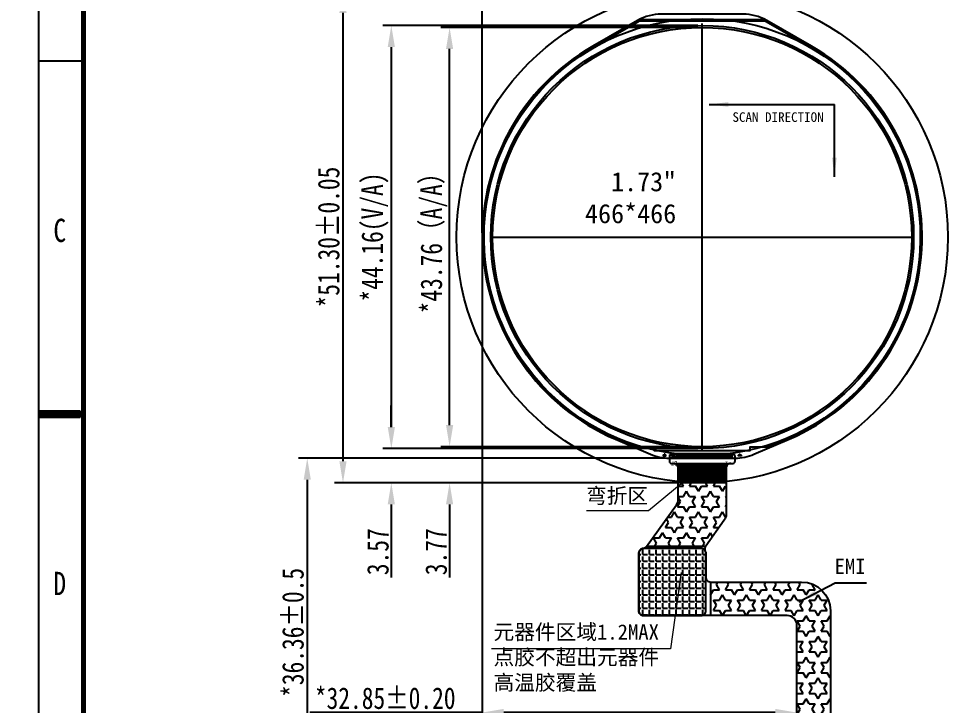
# Model space of a CAD drawing. Header units: inches. Extents: x 1065 to 1380, y -746 to -387.
# Drawn here: x 1064.7 to 1162, y -663.8 to -592.2 of the extents above; entities that cross this region are included whole.
import ezdxf

# ---------------------------------------------------------------- set-up
doc = ezdxf.new("R2010")
doc.units = ezdxf.units.IN
doc.header["$LTSCALE"] = 0.909449
doc.header["$MEASUREMENT"] = 0
doc.header["$PDMODE"] = 3
doc.header["$PDSIZE"] = 0.3125
doc.layers.get('0').update_dxf_attribs({"linetype": 'CONTINUOUS'})
doc.layers.get('Defpoints').update_dxf_attribs({"linetype": 'CONTINUOUS'})
for name, color, linetype in [('DIM（标注）', 3, 'CONTINUOUS'), ('DST', 253, 'CONTINUOUS'), ('LCD-FPC', 42, 'CONTINUOUS')]:
    doc.layers.add(name, color=color, linetype=linetype)
doc.styles.add('CCN-1', font='', dxfattribs={"width": 0.85})
doc.styles.get("Standard").update_dxf_attribs({"font": 'txt', "width": 0.8})
doc.styles.add('宋', font='', dxfattribs={"height": 2})
doc.styles.add('宋体', font='', dxfattribs={"width": 0.8})
doc.styles.get('CCN-1').set_extended_font_data('SimSun')
doc.styles.get('宋').set_extended_font_data('SimSun')
doc.styles.get('宋体').set_extended_font_data('SimSun')
doc.dimstyles.new('DIM-CCN', dxfattribs={"dimscale": 0.9, "dimtxt": 1.7, "dimasz": 1.8, "dimexe": 1.5, "dimexo": 0.5, "dimgap": 0.3, "dimtad": 1, "dimzin": 0, "dimdsep": 46, "dimtxsty": 'CCN-1', "dimblk": 'OPEN30', "dimcen": 0.05, "dimclrd": 256, "dimclre": 256, "dimclrt": 256, "dimadec": 0, "dimazin": 0, "dimtfac": 1, "dimtofl": 0, "dimtmove": 0, "dimatfit": 3, "dimldrblk": 'OPEN30', "dimfxl": 1, "dimtolj": 1, "dimtzin": 0, "dimlwd": -1, "dimlwe": -1, "dimarcsym": 0})
doc.dimstyles.new('STANDARD$7', dxfattribs={"dimtxt": 1.5, "dimasz": 0.3, "dimexe": 0.25, "dimexo": 0.25, "dimgap": 0.25, "dimtad": 0, "dimzin": 0, "dimdsep": 46, "dimtxsty": 'Standard', "dimcen": 0.5, "dimclrd": 256, "dimclre": 5, "dimclrt": 256, "dimazin": 0, "dimtfac": 1, "dimtmove": 0, "dimatfit": 1, "dimfxl": 1, "dimtolj": 1, "dimtzin": 0, "dimlwd": -1, "dimarcsym": 0})

# ---------------------------------------------------------------- blocks, each defined once
blk = doc.blocks.new('*D182')
at = {"layer": 'Defpoints', "color": 0, "transparency": 16777216}
for p in [(1109.72, -593.071), (1136.094, -593.071), (1136.093, -636.829)]:
    blk.add_point(p, dxfattribs=at)
at = {"layer": 'DIM（标注）', "transparency": 16777216}
for p, q in [((1135.644, -593.071), (1108.82, -593.071)), ((1109.72, -634.579), (1109.72, -595.321)), ((1135.643, -636.829), (1108.82, -636.829))]:
    blk.add_line(p, q, dxfattribs=at)
for points in [[(1109.345, -595.321), (1110.095, -595.321), (1109.72, -593.071)], [(1109.345, -634.579), (1110.095, -634.579), (1109.72, -636.829)]]:
    blk.add_solid(points, dxfattribs=at)
at = {"layer": 'DIM（标注）', "transparency": 16777216, "insert": (1108.08, -614.95), "char_height": 2.25, "attachment_point": 5, "rotation": 90, "style": '宋体'}
blk.add_mtext('\\A1;*43.76（A/A）', dxfattribs=at)
blk = doc.blocks.new('_Open30')
at = {"color": 0, "linetype": 'ByBlock', "lineweight": -2}
for p, q in [((-1, 0.268), (0, 0)), ((0, 0), (-1, -0.268)), ((0, 0), (-1, 0))]:
    blk.add_line(p, q, dxfattribs=at)
blk = doc.blocks.new('*D183')
at = {"layer": 'Defpoints', "color": 0, "transparency": 16777216}
for p in [(1132.663, -638.029), (1094.857, -674.393), (1146.08, -674.393)]:
    blk.add_point(p, dxfattribs=at)
at = {"layer": 'DIM（标注）', "transparency": 16777216}
for p, q in [((1132.213, -638.029), (1093.957, -638.029)), ((1094.857, -640.279), (1094.857, -672.143)), ((1145.63, -674.393), (1093.957, -674.393))]:
    blk.add_line(p, q, dxfattribs=at)
for points in [[(1094.482, -640.279), (1095.232, -640.279), (1094.857, -638.029)], [(1094.482, -672.143), (1095.232, -672.143), (1094.857, -674.393)]]:
    blk.add_solid(points, dxfattribs=at)
at = {"layer": 'DIM（标注）', "transparency": 16777216, "insert": (1093.374, -656.211), "char_height": 2.25, "attachment_point": 5, "rotation": 90, "style": '宋体'}
blk.add_mtext('\\A1;*36.36%%P0.5', dxfattribs=at)
blk = doc.blocks.new('*D185')
at = {"layer": 'Defpoints', "color": 0, "transparency": 16777216}
for p in [(1136.094, -637.029), (1103.636, -640.6), (1136.094, -640.6)]:
    blk.add_point(p, dxfattribs=at)
at = {"layer": 'DIM（标注）', "transparency": 16777216}
for p, q in [((1103.636, -634.779), (1103.636, -632.529)), ((1135.644, -637.029), (1102.736, -637.029)), ((1135.644, -640.6), (1102.736, -640.6)), ((1103.636, -642.85), (1103.636, -650.487))]:
    blk.add_line(p, q, dxfattribs=at)
for points in [[(1103.261, -634.779), (1104.011, -634.779), (1103.636, -637.029)], [(1103.261, -642.85), (1104.011, -642.85), (1103.636, -640.6)]]:
    blk.add_solid(points, dxfattribs=at)
at = {"layer": 'DIM（标注）', "transparency": 16777216, "insert": (1102.241, -647.793), "char_height": 2.25, "attachment_point": 5, "rotation": 90, "style": '宋体'}
blk.add_mtext('\\A1;3.57', dxfattribs=at)
blk = doc.blocks.new('*D186')
at = {"layer": 'Defpoints', "color": 0, "transparency": 16777216}
for p in [(1136.094, -636.829), (1109.72, -640.6), (1136.094, -640.6)]:
    blk.add_point(p, dxfattribs=at)
at = {"layer": 'DIM（标注）', "transparency": 16777216}
for p, q in [((1109.72, -634.579), (1109.72, -632.329)), ((1135.644, -636.829), (1108.82, -636.829)), ((1135.644, -640.6), (1108.82, -640.6)), ((1109.72, -642.85), (1109.72, -650.487))]:
    blk.add_line(p, q, dxfattribs=at)
for points in [[(1109.345, -634.579), (1110.095, -634.579), (1109.72, -636.829)], [(1109.345, -642.85), (1110.095, -642.85), (1109.72, -640.6)]]:
    blk.add_solid(points, dxfattribs=at)
at = {"layer": 'DIM（标注）', "transparency": 16777216, "insert": (1108.325, -647.793), "char_height": 2.25, "attachment_point": 5, "rotation": 90, "style": '宋体'}
blk.add_mtext('\\A1;3.77', dxfattribs=at)
blk = doc.blocks.new('*D187')
at = {"layer": 'Defpoints', "color": 0, "transparency": 16777216}
for p in [(1113.33, -566.913), (1113.33, -582.286), (1113.13, -614.95)]:
    blk.add_point(p, dxfattribs=at)
at = {"layer": 'DIM（标注）', "transparency": 16777216}
for p, q in [((1113.33, -567.363), (1113.33, -583.186)), ((1113.13, -614.5), (1113.13, -581.386)), ((1110.88, -582.286), (1094.152, -582.286)), ((1115.58, -582.286), (1117.83, -582.286))]:
    blk.add_line(p, q, dxfattribs=at)
for points in [[(1110.88, -581.911), (1110.88, -582.661), (1113.13, -582.286)], [(1115.58, -581.911), (1115.58, -582.661), (1113.33, -582.286)]]:
    blk.add_solid(points, dxfattribs=at)
at = {"layer": 'DIM（标注）', "transparency": 16777216, "insert": (1101.391, -580.803), "char_height": 2.25, "attachment_point": 5, "style": '宋体'}
blk.add_mtext('\\A1;*0.20±0.20', dxfattribs=at)
blk = doc.blocks.new('*D188')
at = {"layer": 'Defpoints', "color": 0, "transparency": 16777216}
for p in [(1113.13, -614.95), (1145.98, -664.575), (1145.98, -674.293)]:
    blk.add_point(p, dxfattribs=at)
at = {"layer": 'DIM（标注）', "transparency": 16777216}
for p, q in [((1113.13, -615.4), (1113.13, -665.475)), ((1145.98, -673.843), (1145.98, -663.675)), ((1113.13, -664.575), (1095.115, -664.575)), ((1143.73, -664.575), (1115.38, -664.575))]:
    blk.add_line(p, q, dxfattribs=at)
for points in [[(1115.38, -664.2), (1115.38, -664.95), (1113.13, -664.575)], [(1143.73, -664.2), (1143.73, -664.95), (1145.98, -664.575)]]:
    blk.add_solid(points, dxfattribs=at)
at = {"layer": 'DIM（标注）', "transparency": 16777216, "insert": (1102.997, -663.092), "char_height": 2.25, "attachment_point": 5, "style": '宋体'}
blk.add_mtext('\\A1;*32.85±0.20', dxfattribs=at)
blk = doc.blocks.new('*X170')
at = {"linetype": 'Continuous'}
blk.add_hatch(color=4, dxfattribs=at).paths.add_polyline_path([(-13.068, 0), (-11.068, 0.25), (-11.068, -0.25)], flags=0)
at = {"color": 4, "linetype": 'Continuous'}
blk.add_line((-13.068, 0), (0, 0), dxfattribs=at)
blk.add_line((0, 0), (0, 0))
blk = doc.blocks.new('*X171')
at = {"linetype": 'Continuous'}
blk.add_hatch(color=4, dxfattribs=at).paths.add_polyline_path([(0, -7.543), (-0.25, -5.543), (0.25, -5.543)], flags=0)
at = {"color": 4, "linetype": 'Continuous'}
blk.add_line((0, -7.543), (0, 0), dxfattribs=at)
blk.add_line((0, 0), (0, 0))
blk = doc.blocks.new('SDFD')
at = {"color": 4, "ltscale": 0.1}
for radius in [25.65, 22.079]:
    blk.add_circle((972.645, -665.16), radius, dxfattribs=at)
blk = doc.blocks.new('*D198')
at = {"layer": 'Defpoints', "color": 0, "transparency": 16777216}
for p in [(1136.094, -592.871), (1103.636, -637.029), (1136.094, -637.029)]:
    blk.add_point(p, dxfattribs=at)
at = {"layer": 'DIM（标注）', "transparency": 16777216}
for p, q in [((1135.644, -592.871), (1102.736, -592.871)), ((1103.636, -595.121), (1103.636, -634.779)), ((1135.644, -637.029), (1102.736, -637.029))]:
    blk.add_line(p, q, dxfattribs=at)
for points in [[(1103.261, -595.121), (1104.011, -595.121), (1103.636, -592.871)], [(1103.261, -634.779), (1104.011, -634.779), (1103.636, -637.029)]]:
    blk.add_solid(points, dxfattribs=at)
at = {"layer": 'DIM（标注）', "transparency": 16777216, "insert": (1101.933, -614.95), "char_height": 2.25, "attachment_point": 5, "rotation": 90, "style": '宋体'}
blk.add_mtext('\\A1;*44.16(V/A)', dxfattribs=at)
blk = doc.blocks.new('*D199')
at = {"layer": 'Defpoints', "color": 0, "transparency": 16777216}
for p in [(1136.094, -589.3), (1098.588, -640.6), (1136.094, -640.6)]:
    blk.add_point(p, dxfattribs=at)
at = {"layer": 'DIM（标注）', "transparency": 16777216}
for p, q in [((1135.644, -589.3), (1097.688, -589.3)), ((1098.588, -591.55), (1098.588, -638.35)), ((1135.644, -640.6), (1097.688, -640.6))]:
    blk.add_line(p, q, dxfattribs=at)
for points in [[(1098.213, -591.55), (1098.963, -591.55), (1098.588, -589.3)], [(1098.213, -638.35), (1098.963, -638.35), (1098.588, -640.6)]]:
    blk.add_solid(points, dxfattribs=at)
at = {"layer": 'DIM（标注）', "transparency": 16777216, "insert": (1097.105, -614.95), "char_height": 2.25, "attachment_point": 5, "rotation": 90, "style": '宋体'}
blk.add_mtext('\\A1;*51.30±0.05', dxfattribs=at)
blk = doc.blocks.new('*X167')
at = {"linetype": 'Continuous'}
blk.add_hatch(color=3, dxfattribs=at).paths.add_polyline_path([(-7.059, -1.968), (-5.397, -0.828), (-5.167, -1.272)], flags=0)
at = {"color": 3, "linetype": 'Continuous'}
for p, q in [((-7.059, -1.968), (-3.249, 0)), ((-3.249, 0), (0, 0))]:
    blk.add_line(p, q, dxfattribs=at)
at = {"color": 7}
blk.add_line((0, 0), (0, 0), dxfattribs=at)

msp = doc.modelspace()

# ---------------------------------------------------------------- hatches: boundary and pattern name
h = msp.add_hatch()
h.set_pattern_fill('ANSI31', color=256, style=0)
h.set_pattern_definition([(45, (428.88547, -5.96042), (-0.088388348, 0.088388348), [])])
h.paths.add_polyline_path([(1138.594, -639.079, -0.414214), (1139.094, -638.579), (1133.094, -638.579, -0.414214), (1133.594, -639.079), (1133.594, -640.579), (1138.594, -640.579)])
h = msp.add_hatch()
h.set_pattern_fill('STARS', color=5, scale=5, style=0)
h.set_pattern_definition([(0, (458.5218, 300.8663), (0, 1.0825318), [0.625, -0.625]), (60, (458.5218, 300.8663), (-0.9375, 0.5412659), [0.625, -0.625]), (120, (458.8343, 301.4076), (-0.9375, -0.5412659), [0.625, -0.625])])
h.paths.add_polyline_path([(1149.479, -653.951, 0.414204), (1146.479, -650.951), (1136.975, -650.951), (1136.975, -654.451), (1144.98, -654.451, -0.414214), (1145.98, -655.451), (1145.98, -670.893), (1149.479, -670.893)])
h.paths.add_polyline_path([(1130.302, -647.207), (1136.461, -647.207), (1138.406, -644.502, 0.157171), (1138.594, -643.918), (1138.594, -640.579), (1133.594, -640.579), (1133.594, -642.307, -0.157171), (1133.406, -642.891)])
at = {"layer": 'LCD-FPC', "ltscale": 0.01}
h = msp.add_hatch(dxfattribs=at)
h.set_pattern_fill('ANGLE', color=256, scale=0.1, angle=360, style=0)
h.set_pattern_definition([(0, (-330.6773, -910.03215), (2e-16, 0.6985), [0.508, -0.1905]), (90, (-330.6773, -910.03215), (-0.6985, 2e-16), [0.508, -0.1905])])
edge = h.paths.add_edge_path()
edge.add_line((1129.975, -654.451), (1135.975, -654.451))
edge.add_arc((1135.975, -653.951), 0.5, 270, 360)
edge.add_line((1136.475, -653.951), (1136.475, -647.951))
edge.add_arc((1135.975, -647.951), 0.5, 0, 90)
edge.add_line((1135.975, -647.451), (1129.975, -647.451))
edge.add_arc((1129.975, -647.951), 0.5, 90, 180)
edge.add_line((1129.475, -647.951), (1129.475, -653.951))
edge.add_arc((1129.975, -653.951), 0.5, 180, 270)

# ---------------------------------------------------------------- linework, layer by layer
for p, q in [((1142.704, -592.271), (1129.485, -592.271)), ((1071.497, -596.588), (1066.827, -596.588)), ((1136.975, -650.951), (1136.975, -654.451))]:
    msp.add_line(p, q)
at = {"color": 1}
for p, q in [((1136.094, -637.229), (1136.094, -592.671)), ((1114.216, -614.95), (1157.973, -614.95))]:
    msp.add_line(p, q, dxfattribs=at)
at = {"color": 2, "linetype": 'Continuous'}
for p, q in [((1132.679, -637.779), (1132.679, -638.379)), ((1139.309, -637.579), (1132.879, -637.579)), ((1139.509, -637.779), (1139.509, -638.379)), ((1132.879, -638.579), (1139.309, -638.579)), ((1133.594, -640.579), (1138.594, -640.579)), ((1133.594, -640.579), (1138.594, -640.579))]:
    msp.add_line(p, q, dxfattribs=at)
at = {"color": 3}
msp.add_line((1139.101, -638.029), (1139.101, -638.029), dxfattribs=at)
msp.add_lwpolyline([(1066.827, -522.892), (1378.151, -522.892), (1378.151, -743.689), (1066.827, -743.689), (1066.827, -522.892)])
at = {"color": 7, "linetype": 'Continuous'}
msp.add_lwpolyline([(1071.497, -740.377, 0.535, 0.535, 0), (1373.481, -740.377, 0.535, 0.535, 0), (1373.481, -526.204, 0.535, 0.535, 0), (1071.497, -526.204, 0.535, 0.535, 0)], format="xyseb", close=True, dxfattribs=at)
at = {"color": 3}
msp.add_lwpolyline([(1145.161, -636.049, 0.618371), (1147.514, -595.026), (1142.834, -592.343, 0.130855), (1140.348, -591.681), (1136.094, -591.681), (1131.841, -591.681, 0.130855), (1129.355, -592.343), (1124.674, -595.026, 0.618371), (1127.028, -636.049), (1130.689, -637.622, 0.101815), (1132.663, -638.029), (1139.526, -638.029, 0.101815), (1141.5, -637.622)], format="xyb", close=True, dxfattribs=at)
at = {"color": 4}
msp.add_lwpolyline([(1129.27, -636.85), (1131.094, -636.85), (1131.094, -637.229), (1141.094, -637.229), (1141.094, -636.85), (1142.918, -636.85), (1145.102, -635.911, 0.618371), (1147.44, -595.156), (1142.759, -592.473, 0.005516), (1142.666, -592.421), (1129.523, -592.421, 0.005516), (1129.429, -592.473), (1124.749, -595.156, 0.618371), (1127.087, -635.911), (1129.27, -636.85)], format="xyb", dxfattribs=at)
msp.add_lwpolyline([(1071.497, -633.436, 0, 4.211, 0), (1069.736, -633.436, 0.842, 0.842, 0), (1066.827, -633.436, 0.842, 0.842, 0)], format="xyseb")
at = {"color": 1}
for points in [[(1132.116, -637.614), (1132.116, -637.699), (1132.012, -637.699), (1132.012, -637.784), (1132.312, -637.784), (1132.312, -637.699), (1132.201, -637.699), (1132.201, -637.614)], [(1140.073, -637.614), (1140.073, -637.699), (1140.177, -637.699), (1140.177, -637.784), (1139.877, -637.784), (1139.877, -637.699), (1139.988, -637.699), (1139.988, -637.614)]]:
    msp.add_lwpolyline(points, close=True, dxfattribs=at)
at = {"lineweight": 0}
for points in [[(1133.234, -637.778), (1132.879, -637.778), (1132.879, -637.679), (1133.234, -637.679), (1133.234, -637.599), (1133.354, -637.599), (1133.354, -637.979), (1133.229, -637.979), (1132.879, -637.979), (1132.879, -637.878), (1133.234, -637.878)], [(1138.954, -637.778), (1139.309, -637.778), (1139.309, -637.679), (1138.954, -637.679), (1138.954, -637.599), (1138.834, -637.599), (1138.834, -637.979), (1138.959, -637.979), (1139.309, -637.979), (1139.309, -637.878), (1138.954, -637.878)]]:
    msp.add_lwpolyline(points, close=True, dxfattribs=at)
for points in [[(1133.434, -637.979), (1133.554, -637.979), (1133.554, -637.579), (1133.434, -637.579)], [(1133.634, -637.979), (1133.754, -637.979), (1133.754, -637.579), (1133.634, -637.579)], [(1133.834, -637.979), (1133.954, -637.979), (1133.954, -637.579), (1133.834, -637.579)], [(1134.034, -637.979), (1134.154, -637.979), (1134.154, -637.579), (1134.034, -637.579)], [(1134.234, -637.979), (1134.354, -637.979), (1134.354, -637.579), (1134.234, -637.579)], [(1134.434, -637.979), (1134.554, -637.979), (1134.554, -637.579), (1134.434, -637.579)], [(1134.634, -637.979), (1134.754, -637.979), (1134.754, -637.579), (1134.634, -637.579)], [(1134.834, -637.979), (1134.954, -637.979), (1134.954, -637.579), (1134.834, -637.579)], [(1135.034, -637.979), (1135.154, -637.979), (1135.154, -637.579), (1135.034, -637.579)], [(1135.234, -637.979), (1135.354, -637.979), (1135.354, -637.579), (1135.234, -637.579)], [(1135.434, -637.979), (1135.554, -637.979), (1135.554, -637.579), (1135.434, -637.579)], [(1135.634, -637.979), (1135.754, -637.979), (1135.754, -637.579), (1135.634, -637.579)], [(1135.834, -637.979), (1135.954, -637.979), (1135.954, -637.579), (1135.834, -637.579)], [(1136.034, -637.979), (1136.154, -637.979), (1136.154, -637.579), (1136.034, -637.579)], [(1136.234, -637.979), (1136.354, -637.979), (1136.354, -637.579), (1136.234, -637.579)], [(1136.434, -637.979), (1136.554, -637.979), (1136.554, -637.579), (1136.434, -637.579)], [(1136.634, -637.979), (1136.754, -637.979), (1136.754, -637.579), (1136.634, -637.579)], [(1136.834, -637.979), (1136.954, -637.979), (1136.954, -637.579), (1136.834, -637.579)], [(1137.034, -637.979), (1137.154, -637.979), (1137.154, -637.579), (1137.034, -637.579)], [(1137.234, -637.979), (1137.354, -637.979), (1137.354, -637.579), (1137.234, -637.579)], [(1137.434, -637.979), (1137.554, -637.979), (1137.554, -637.579), (1137.434, -637.579)], [(1137.634, -637.979), (1137.754, -637.979), (1137.754, -637.579), (1137.634, -637.579)], [(1137.834, -637.979), (1137.954, -637.979), (1137.954, -637.579), (1137.834, -637.579)], [(1138.034, -637.979), (1138.154, -637.979), (1138.154, -637.579), (1138.034, -637.579)], [(1138.234, -637.979), (1138.354, -637.979), (1138.354, -637.579), (1138.234, -637.579)], [(1138.434, -637.979), (1138.554, -637.979), (1138.554, -637.579), (1138.434, -637.579)], [(1138.634, -637.979), (1138.754, -637.979), (1138.754, -637.579), (1138.634, -637.579)]]:
    msp.add_lwpolyline(points, close=True)
at = {"color": 1}
for radius in [22.779, 21.879]:
    msp.add_circle((1136.094, -614.95), radius, dxfattribs=at)
at = {"color": 2, "linetype": 'Continuous'}
for centre, start, end in [((1132.879, -637.779), 90, 180), ((1139.309, -637.779), 0, 90), ((1132.879, -638.379), 180, 270), ((1139.309, -638.379), 270, 0)]:
    msp.add_arc(centre, 0.2, start, end, dxfattribs=at)
at = {"layer": 'DST', "ltscale": 0.1}
msp.add_line((1130.302, -647.207), (1136.461, -647.207), dxfattribs=at)
msp.add_lwpolyline([(1129.975, -654.451), (1135.975, -654.451, 0.414214), (1136.475, -653.951), (1136.475, -647.951, 0.414214), (1135.975, -647.451), (1129.975, -647.451, 0.414214), (1129.475, -647.951), (1129.475, -653.951, 0.414214)], format="xyb", close=True, dxfattribs=at)
at = {"layer": 'LCD-FPC', "ltscale": 0.01}
for points in [[(1145.98, -674.293), (1145.98, -655.451, 0.414214), (1144.98, -654.451), (1129.975, -654.451, -0.414214), (1129.475, -653.951), (1129.475, -647.951, -0.382291), (1129.92, -647.454, 0.212361), (1130.271, -647.249), (1133.406, -642.891, 0.157171), (1133.594, -642.307), (1133.594, -639.079, 0.414214), (1133.094, -638.579, -0.414214)], [(1139.094, -638.579, 0.414214), (1138.594, -639.079), (1138.594, -643.918, -0.157171), (1138.406, -644.502), (1136.461, -647.207, 0.280339), (1136.421, -647.725, -0.117971), (1136.475, -647.951), (1136.475, -650.451, 0.414214), (1136.975, -650.951), (1146.479, -650.951, -0.414204), (1149.479, -653.951), (1149.48, -674.293, -0.414241)]]:
    msp.add_lwpolyline(points, format="xyb", dxfattribs=at)
msp.add_lwpolyline([(1129.975, -654.451), (1135.975, -654.451, 0.414214), (1136.475, -653.951), (1136.475, -647.951, 0.414214), (1135.975, -647.451), (1129.975, -647.451, 0.414214), (1129.475, -647.951), (1129.475, -653.951, 0.414214)], format="xyb", close=True, dxfattribs=at)

# ---------------------------------------------------------------- block references
for name, p in [('SDFD', (163.45, 50.21)), ('*X170', (1149.899, -601.114)), ('*X171', (1149.899, -601.114)), ('*X167', (1153.239, -651.048))]:
    msp.add_blockref(name, p)

# ---------------------------------------------------------------- texts
at = {"char_height": 2.429, "attachment_point": 1}
for s, insert, width in [('C', (1068.355, -613.041), 9.66916), ('D', (1068.355, -649.889), 12.35798)]:
    msp.add_mtext(s, dxfattribs=dict(at, insert=insert, width=width))
at = {"lineweight": 0, "char_height": 0.5, "width": 0.75052, "attachment_point": 1, "rotation": 180}
for s, insert in [('27', (1133.511, -638.865)), ('1', (1138.796, -638.888))]:
    msp.add_mtext(s, dxfattribs=dict(at, insert=insert))
at = {"layer": 'DIM（标注）', "ltscale": 100, "insert": (1139.256, -602.947), "char_height": 1, "width": 14.90782, "attachment_point": 7, "style": '宋体'}
msp.add_mtext('{\\W1;SCAN DIRECTION}', dxfattribs=at)
at = {"layer": 'DIM（标注）', "attachment_point": 1, "style": '宋'}
for s, insert, char_height, width in [('  1.73"\\P466*466', (1123.861, -608.171), 2, 198.45633), ('元器件区域1.2MAX\\P点胶不超出元器件\\P高温胶覆盖', (1114.31, -655.37), 1.584, 35.07847)]:
    msp.add_mtext(s, dxfattribs=dict(at, insert=insert, char_height=char_height, width=width))
at = {"layer": 'DIM（标注）', "char_height": 1.584, "width": 35.07847, "attachment_point": 1, "line_spacing_factor": 0.9, "style": '宋'}
for s, insert in [('{\\C3;弯折区}', (1123.97, -641.157)), ('{\\C3;EMI}', (1149.92, -648.524))]:
    msp.add_mtext(s, dxfattribs=dict(at, insert=insert))

# ---------------------------------------------------------------- dimensions: what is measured, and where the dimension line sits
at = {"layer": 'DIM（标注）'}
for base, p2, picture, middle in [((1113.33, -582.286), (1113.33, -566.913), '*D187', (1101.391, -582.286)), ((1145.98, -664.575), (1145.98, -674.293), '*D188', (1102.997, -664.575))]:
    dim = msp.add_linear_dim(base=base, p1=(1113.13, -614.95), p2=p2, text='*<>', dimstyle='DIM-CCN', override={"dimtxt": 2.5, "dimasz": 2.5, "dimexe": 1, "dimtxsty": '宋体', "dimsah": 1, "dimdle": 5, "dimtol": 1, "dimtp": 0.2, "dimtm": 0.2, "dimtzin": 0}, dxfattribs=at)
    dim.commit()
    dim.dimension.update_dxf_attribs({"geometry": picture, "text_midpoint": middle, "dimtype": 160})
for base, p1, p2, angle, text, override, picture, middle in [((1098.588, -640.6), (1136.094, -589.3), (1136.094, -640.6), 90, '*<>', {"dimtxt": 2.5, "dimasz": 2.5, "dimexe": 1, "dimgap": 0.3, "dimtxsty": '宋体', "dimsah": 1, "dimdle": 5, "dimtol": 1, "dimlim": 0, "dimtp": 0.05, "dimtm": 0.05}, '*D199', (1097.105, -614.95)), ((1103.636, -637.029), (1136.094, -592.871), (1136.094, -637.029), 90, '*<>(V/A)', {"dimtxt": 2.5, "dimasz": 2.5, "dimexe": 1, "dimtxsty": '宋体', "dimsah": 1, "dimdle": 5}, '*D198', (1101.933, -614.95)), ((1109.72, -593.071), (1136.093, -636.829), (1136.094, -593.071), 90, '*<>（A/A）', {"dimtxt": 2.5, "dimasz": 2.5, "dimexe": 1, "dimtxsty": '宋体', "dimsah": 1, "dimdle": 5, "dimtzin": 0}, '*D182', (1108.08, -614.95)), ((1094.857, -674.393), (1132.663, -638.029), (1146.08, -674.393), 270, '*<>%%P0.5', {"dimtxt": 2.5, "dimasz": 2.5, "dimexe": 1, "dimtxsty": '宋体', "dimsah": 1, "dimdle": 5, "dimtzin": 0}, '*D183', (1093.374, -656.211))]:
    dim = msp.add_linear_dim(base=base, p1=p1, p2=p2, angle=angle, text=text, dimstyle='DIM-CCN', override=override, dxfattribs=at)
    dim.commit()
    dim.dimension.update_dxf_attribs({"geometry": picture, "text_midpoint": middle})
dim = msp.add_linear_dim(base=(1109.72, -640.6), p1=(1136.094, -636.829), p2=(1136.094, -640.6), angle=270, dimstyle='DIM-CCN', override={"dimtxt": 2.5, "dimasz": 2.5, "dimexe": 1, "dimtxsty": '宋体', "dimsah": 1, "dimdle": 5, "dimtzin": 0}, dxfattribs=at)
dim.commit()
dim.dimension.update_dxf_attribs({"geometry": '*D186', "text_midpoint": (1108.325, -647.793)})
dim = msp.add_linear_dim(base=(1103.636, -640.6), p1=(1136.094, -637.029), p2=(1136.094, -640.6), angle=270, dimstyle='DIM-CCN', override={"dimtxt": 2.5, "dimasz": 2.5, "dimexe": 1, "dimtxsty": '宋体', "dimsah": 1, "dimdle": 5, "dimtzin": 0}, dxfattribs=at)
dim.commit()
dim.dimension.update_dxf_attribs({"geometry": '*D185', "text_midpoint": (1103.636, -647.793), "dimtype": 160})

# ---------------------------------------------------------------- leaders
at = {"color": 3}
for points in [[(1135.703, -639.223), (1130.473, -643.527), (1124.032, -643.527)], [(1133.895, -649.974), (1132.773, -657.937), (1114.104, -657.937)]]:
    msp.add_leader(points, dimstyle='STANDARD$7', override={"dimasz": 2, "dimexe": 1, "dimgap": 0.6, "dimzin": 1, "dimcen": 0, "dimclrd": 3, "dimclre": 4, "dimlwd": 9, "dimlwe": 9}, dxfattribs=at)

doc.saveas('drawing.dxf')
